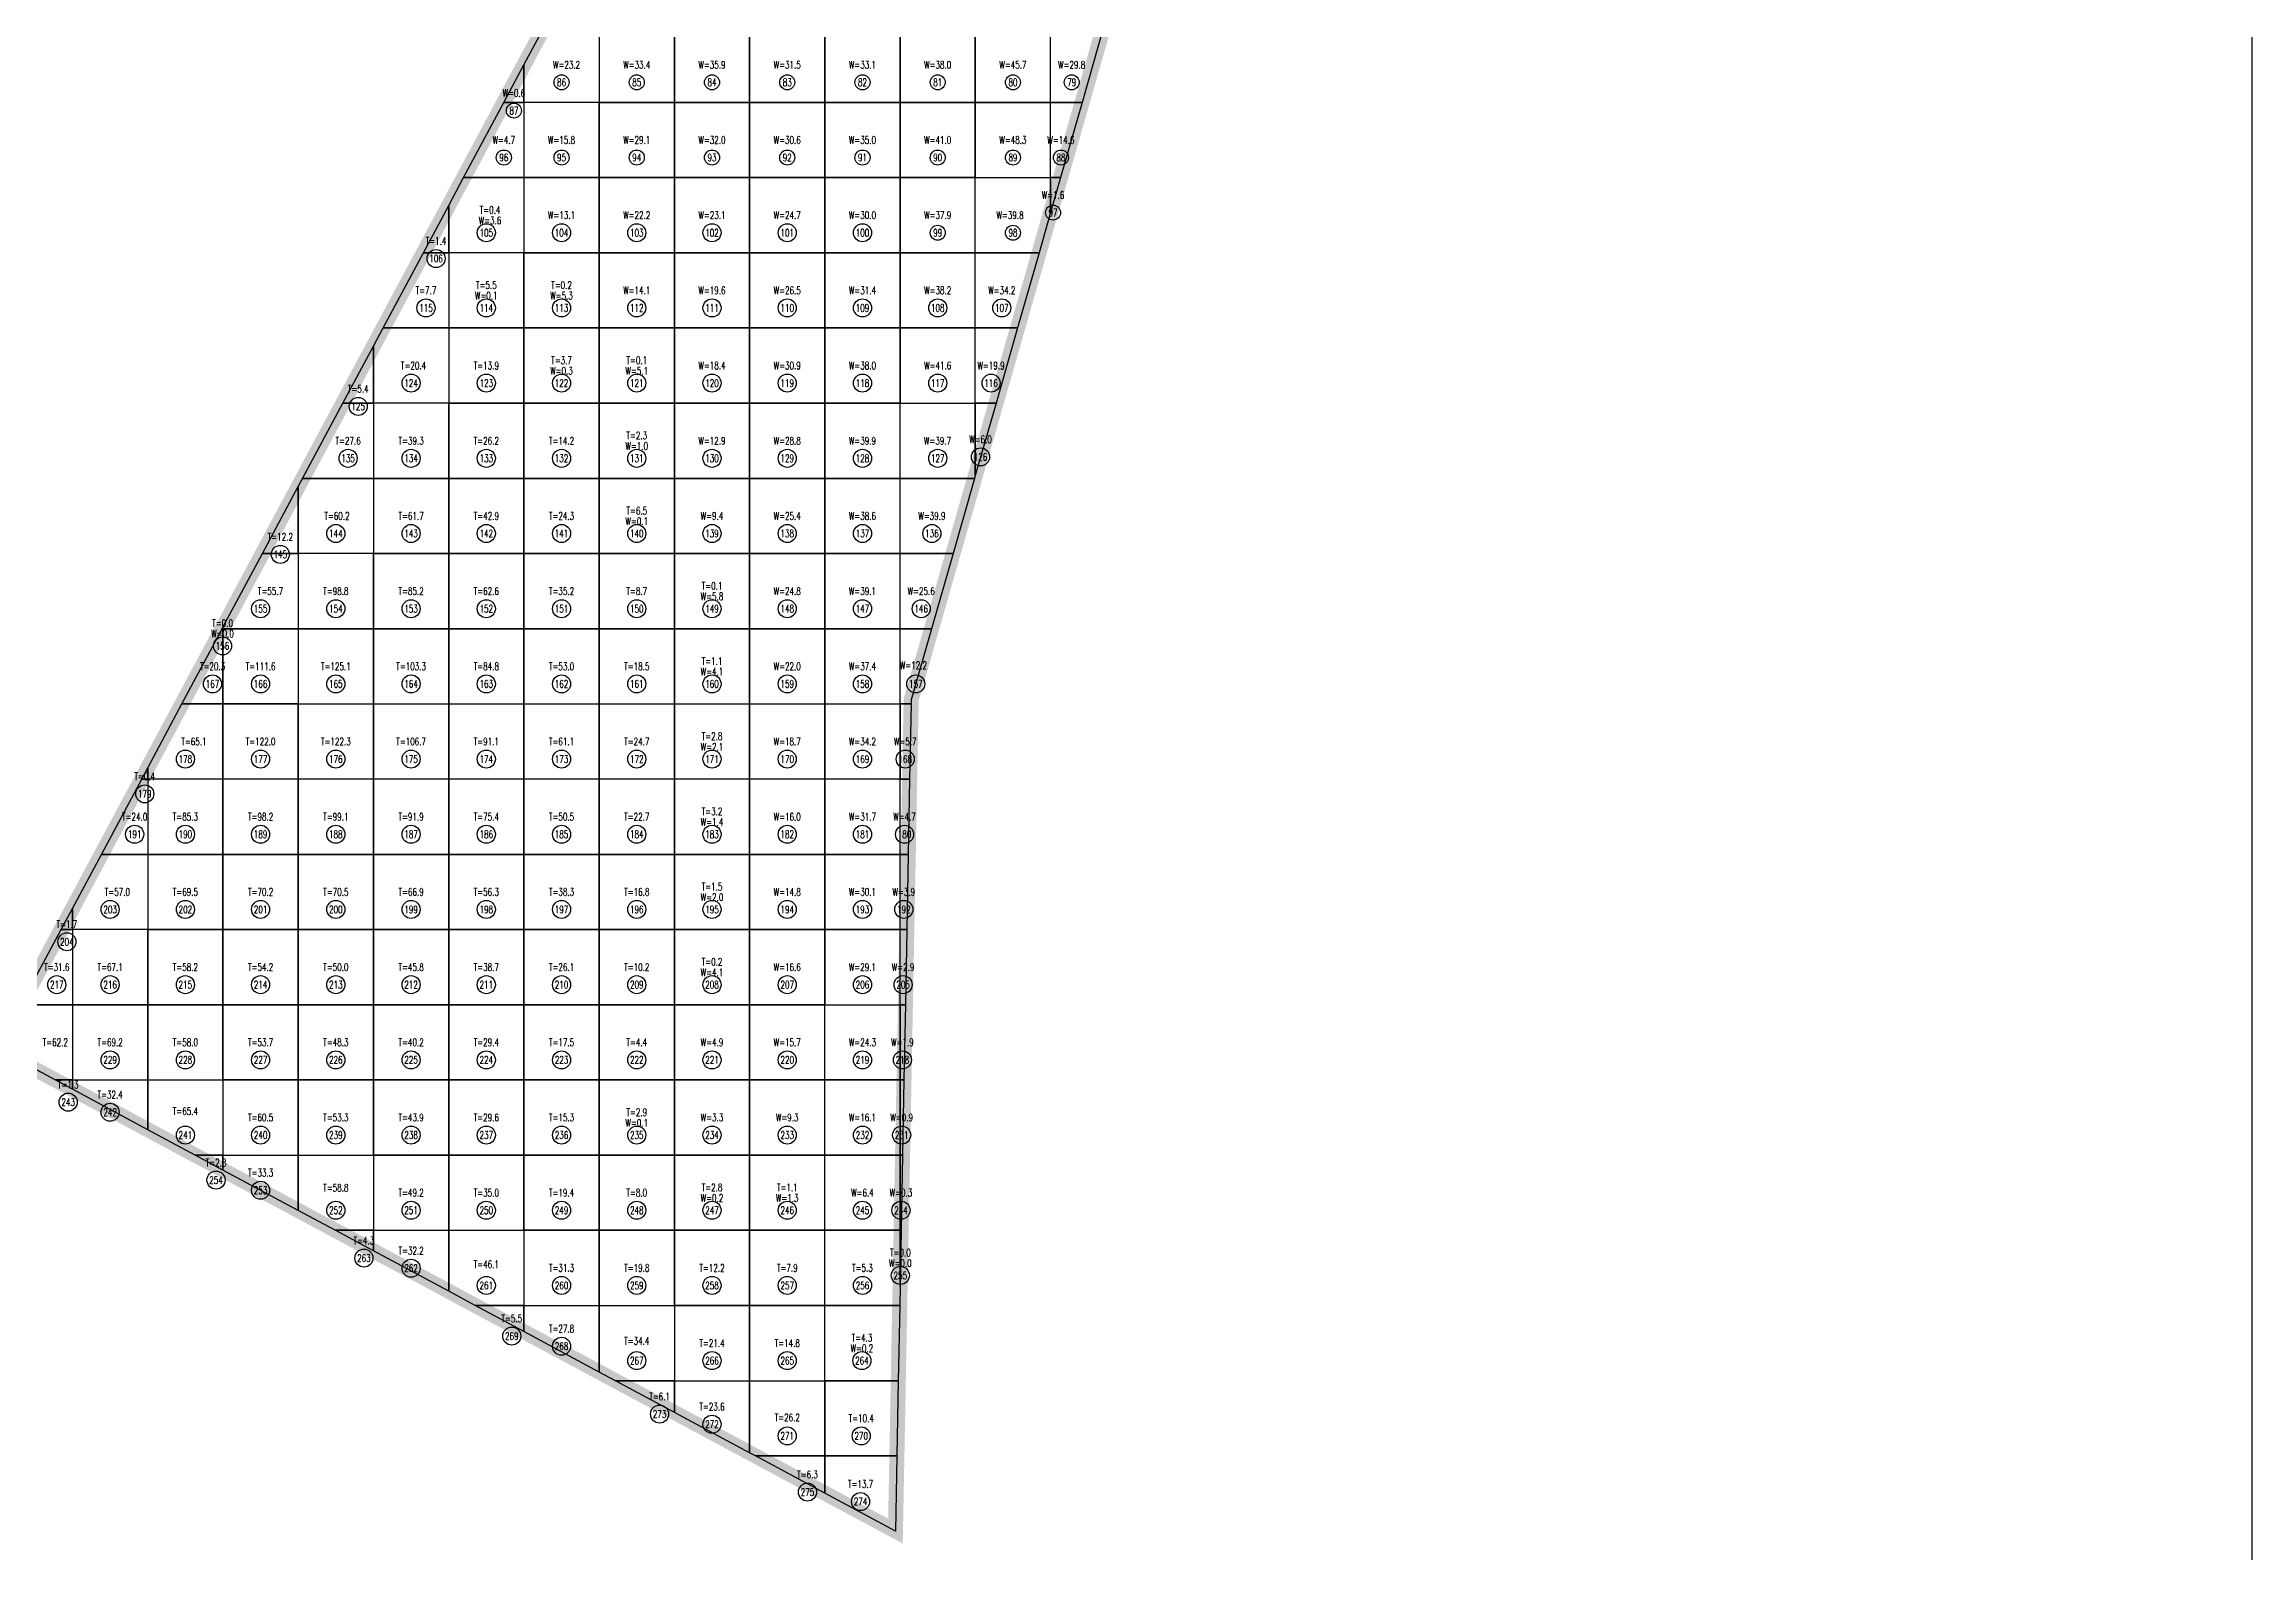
# Model space of a CAD drawing. Extents: x 4283 to 40403, y 1134 to 1764.
# Drawn here: x 27927.2 to 28013.5, y 1572.7 to 1631.7 of the extents above; entities that cross this region are included whole.
import ezdxf
from ezdxf.enums import TextEntityAlignment as Align

# ---------------------------------------------------------------- set-up
doc = ezdxf.new("R2010")
doc.units = 0
for name, color, linetype in [('tdz_1-5方格网', 2, 'Continuous'), ('tdz_1-5方格网计算', 7, 'Continuous'), ('tdz_土方计算图', 7, 'Continuous'), ('tdz_格田', 6, 'Continuous')]:
    doc.layers.add(name, color=color, linetype=linetype)
doc.styles.add('GLandNum', font='txt_____.ttf', dxfattribs={"width": 0.7, "height": 0.5})

msp = doc.modelspace()

# ---------------------------------------------------------------- linework, layer by layer
at = {"layer": 'tdz_1-5方格网', "linetype": 'Continuous'}
for points in [[(27946.699, 1632.398, 2006.721), (27948.851, 1632.398, 2006.635), (27948.851, 1629.456, 2006.685), (27945.909, 1629.456, 2006.83), (27945.909, 1630.921, 2006.784)], [(27948.851, 1632.398, 2006.635), (27948.851, 1629.456, 2006.685), (27951.792, 1629.456, 2006.476), (27951.792, 1632.398, 2006.475)], [(27951.792, 1632.398, 2006.475), (27951.792, 1629.456, 2006.476), (27954.733, 1629.456, 2005.89), (27954.733, 1632.398, 2005.659)], [(27954.733, 1632.398, 2005.659), (27954.733, 1629.456, 2005.89), (27957.674, 1629.456, 2005.43), (27957.674, 1632.398, 2005.09)], [(27957.674, 1632.398, 2005.09), (27957.674, 1629.456, 2005.43), (27960.615, 1629.456, 2005.041), (27960.615, 1632.398, 2004.642)], [(27960.615, 1632.398, 2004.642), (27960.615, 1629.456, 2005.041), (27963.556, 1629.456, 2004.631), (27963.556, 1632.398, 2004.341)], [(27963.556, 1632.398, 2004.341), (27963.556, 1629.456, 2004.631), (27966.498, 1629.456, 2004.339), (27966.498, 1632.398, 2004.057)], [(27966.498, 1632.398, 2004.057), (27968.57, 1632.398, 2003.845), (27967.73, 1629.456, 2004.082), (27966.498, 1629.456, 2004.339)], [(27945.909, 1630.921, 2006.784), (27945.909, 1629.456, 2006.83), (27945.126, 1629.456, 2006.846)], [(27945.126, 1629.456, 2006.846), (27945.909, 1629.456, 2006.83), (27945.909, 1626.515, 2006.894), (27943.552, 1626.515, 2006.972)], [(27945.909, 1629.456, 2006.83), (27945.909, 1626.515, 2006.894), (27948.851, 1626.515, 2006.704), (27948.851, 1629.456, 2006.685)], [(27948.851, 1629.456, 2006.685), (27948.851, 1626.515, 2006.704), (27951.792, 1626.515, 2006.485), (27951.792, 1629.456, 2006.476)], [(27951.792, 1629.456, 2006.476), (27951.792, 1626.515, 2006.485), (27954.733, 1626.515, 2005.764), (27954.733, 1629.456, 2005.89)], [(27954.733, 1629.456, 2005.89), (27954.733, 1626.515, 2005.764), (27957.674, 1626.515, 2005.384), (27957.674, 1629.456, 2005.43)], [(27957.674, 1629.456, 2005.43), (27957.674, 1626.515, 2005.384), (27960.615, 1626.515, 2005.02), (27960.615, 1629.456, 2005.041)], [(27960.615, 1629.456, 2005.041), (27960.615, 1626.515, 2005.02), (27963.556, 1626.515, 2004.733), (27963.556, 1629.456, 2004.631)], [(27963.556, 1629.456, 2004.631), (27963.556, 1626.515, 2004.733), (27966.498, 1626.515, 2004.395), (27966.498, 1629.456, 2004.339)], [(27966.498, 1629.456, 2004.339), (27967.73, 1629.456, 2004.082), (27966.889, 1626.515, 2004.319), (27966.498, 1626.515, 2004.395)], [(27943.552, 1626.515, 2006.972), (27945.909, 1626.515, 2006.894), (27945.909, 1623.574, 2006.932), (27942.968, 1623.574, 2007.079), (27942.968, 1625.423, 2007.018)], [(27945.909, 1626.515, 2006.894), (27945.909, 1623.574, 2006.932), (27948.851, 1623.574, 2006.819), (27948.851, 1626.515, 2006.704)], [(27948.851, 1626.515, 2006.704), (27948.851, 1623.574, 2006.819), (27951.792, 1623.574, 2006.178), (27951.792, 1626.515, 2006.485)], [(27951.792, 1626.515, 2006.485), (27951.792, 1623.574, 2006.178), (27954.733, 1623.574, 2005.839), (27954.733, 1626.515, 2005.764)], [(27954.733, 1626.515, 2005.764), (27954.733, 1623.574, 2005.839), (27957.674, 1623.574, 2005.412), (27957.674, 1626.515, 2005.384)], [(27957.674, 1626.515, 2005.384), (27957.674, 1623.574, 2005.412), (27960.615, 1623.574, 2005.068), (27960.615, 1626.515, 2005.02)], [(27960.615, 1626.515, 2005.02), (27960.615, 1623.574, 2005.068), (27963.556, 1623.574, 2004.792), (27963.556, 1626.515, 2004.733)], [(27966.048, 1623.574, 2004.556), (27963.556, 1623.574, 2004.792), (27963.556, 1626.515, 2004.733), (27966.498, 1626.515, 2004.395), (27966.498, 1625.147, 2004.429)], [(27966.498, 1626.515, 2004.395), (27966.889, 1626.515, 2004.319), (27966.498, 1625.147, 2004.429)], [(27942.968, 1625.423, 2007.018), (27942.968, 1623.574, 2007.079), (27941.979, 1623.574, 2007.098)], [(27941.979, 1623.574, 2007.098), (27942.968, 1623.574, 2007.079), (27942.968, 1620.633, 2007.137), (27940.406, 1620.633, 2007.223)], [(27942.968, 1623.574, 2007.079), (27942.968, 1620.633, 2007.137), (27945.909, 1620.633, 2006.861), (27945.909, 1623.574, 2006.932)], [(27945.909, 1623.574, 2006.932), (27945.909, 1620.633, 2006.861), (27948.851, 1620.633, 2006.586), (27948.851, 1623.574, 2006.819)], [(27948.851, 1623.574, 2006.819), (27948.851, 1620.633, 2006.586), (27951.792, 1620.633, 2006.326), (27951.792, 1623.574, 2006.178)], [(27951.792, 1623.574, 2006.178), (27951.792, 1620.633, 2006.326), (27954.733, 1620.633, 2006.075), (27954.733, 1623.574, 2005.839)], [(27954.733, 1623.574, 2005.839), (27954.733, 1620.633, 2006.075), (27957.674, 1620.633, 2005.728), (27957.674, 1623.574, 2005.412)], [(27957.674, 1623.574, 2005.412), (27957.674, 1620.633, 2005.728), (27960.615, 1620.633, 2005.3), (27960.615, 1623.574, 2005.068)], [(27960.615, 1623.574, 2005.068), (27960.615, 1620.633, 2005.3), (27963.556, 1620.633, 2004.969), (27963.556, 1623.574, 2004.792)], [(27963.556, 1623.574, 2004.792), (27966.048, 1623.574, 2004.556), (27965.207, 1620.633, 2004.794), (27963.556, 1620.633, 2004.969)], [(27940.406, 1620.633, 2007.223), (27942.968, 1620.633, 2007.137), (27942.968, 1617.692, 2007.029), (27940.027, 1617.692, 2007.299), (27940.027, 1619.925, 2007.254)], [(27942.968, 1620.633, 2007.137), (27942.968, 1617.692, 2007.029), (27945.909, 1617.692, 2006.761), (27945.909, 1620.633, 2006.861)], [(27945.909, 1620.633, 2006.861), (27945.909, 1617.692, 2006.761), (27948.851, 1617.692, 2006.488), (27948.851, 1620.633, 2006.586)], [(27948.851, 1620.633, 2006.586), (27948.851, 1617.692, 2006.488), (27951.792, 1617.692, 2006.235), (27951.792, 1620.633, 2006.326)], [(27951.792, 1620.633, 2006.326), (27951.792, 1617.692, 2006.235), (27954.733, 1617.692, 2006.154), (27954.733, 1620.633, 2006.075)], [(27954.733, 1620.633, 2006.075), (27954.733, 1617.692, 2006.154), (27957.674, 1617.692, 2005.998), (27957.674, 1620.633, 2005.728)], [(27957.674, 1620.633, 2005.728), (27957.674, 1617.692, 2005.998), (27960.615, 1617.692, 2005.584), (27960.615, 1620.633, 2005.3)], [(27960.615, 1620.633, 2005.3), (27960.615, 1617.692, 2005.584), (27963.556, 1617.692, 2005.085), (27963.556, 1620.633, 2004.969)], [(27963.556, 1620.633, 2004.969), (27965.207, 1620.633, 2004.794), (27964.366, 1617.692, 2005.031), (27963.556, 1617.692, 2005.085)], [(27940.027, 1619.925, 2007.254), (27940.027, 1617.692, 2007.299), (27938.832, 1617.692, 2007.376)], [(27938.832, 1617.692, 2007.376), (27940.027, 1617.692, 2007.299), (27940.027, 1614.75, 2006.801), (27937.259, 1614.75, 2007.619)], [(27940.027, 1617.692, 2007.299), (27940.027, 1614.75, 2006.801), (27942.968, 1614.75, 2006.764), (27942.968, 1617.692, 2007.029)], [(27942.968, 1617.692, 2007.029), (27942.968, 1614.75, 2006.764), (27945.909, 1614.75, 2006.562), (27945.909, 1617.692, 2006.761)], [(27945.909, 1617.692, 2006.761), (27945.909, 1614.75, 2006.562), (27948.851, 1614.75, 2006.421), (27948.851, 1617.692, 2006.488)], [(27948.851, 1617.692, 2006.488), (27948.851, 1614.75, 2006.421), (27951.792, 1614.75, 2006.265), (27951.792, 1617.692, 2006.235)], [(27951.792, 1617.692, 2006.235), (27951.792, 1614.75, 2006.265), (27954.733, 1614.75, 2006.109), (27954.733, 1617.692, 2006.154)], [(27954.733, 1617.692, 2006.154), (27954.733, 1614.75, 2006.109), (27957.674, 1614.75, 2005.981), (27957.674, 1617.692, 2005.998)], [(27957.674, 1617.692, 2005.998), (27957.674, 1614.75, 2005.981), (27960.615, 1614.75, 2005.708), (27960.615, 1617.692, 2005.584)], [(27963.525, 1614.75, 2005.272), (27960.615, 1614.75, 2005.708), (27960.615, 1617.692, 2005.584), (27963.556, 1617.692, 2005.085), (27963.556, 1614.859, 2005.265)], [(27963.556, 1617.692, 2005.085), (27964.366, 1617.692, 2005.031), (27963.556, 1614.859, 2005.265)], [(27937.086, 1614.427, 2007.646), (27937.086, 1611.809, 2007.066), (27935.686, 1611.809, 2007.862)], [(27937.259, 1614.75, 2007.619), (27940.027, 1614.75, 2006.801), (27940.027, 1611.809, 2006.371), (27937.086, 1611.809, 2007.066), (27937.086, 1614.427, 2007.646)], [(27940.027, 1614.75, 2006.801), (27940.027, 1611.809, 2006.371), (27942.968, 1611.809, 2006.344), (27942.968, 1614.75, 2006.764)], [(27942.968, 1614.75, 2006.764), (27942.968, 1611.809, 2006.344), (27945.909, 1611.809, 2006.365), (27945.909, 1614.75, 2006.562)], [(27945.909, 1614.75, 2006.562), (27945.909, 1611.809, 2006.365), (27948.851, 1611.809, 2006.419), (27948.851, 1614.75, 2006.421)], [(27948.851, 1614.75, 2006.421), (27948.851, 1611.809, 2006.419), (27951.792, 1611.809, 2006.324), (27951.792, 1614.75, 2006.265)], [(27951.792, 1614.75, 2006.265), (27951.792, 1611.809, 2006.324), (27954.733, 1611.809, 2006.214), (27954.733, 1614.75, 2006.109)], [(27954.733, 1614.75, 2006.109), (27954.733, 1611.809, 2006.214), (27957.674, 1611.809, 2006.103), (27957.674, 1614.75, 2005.981)], [(27957.674, 1614.75, 2005.981), (27957.674, 1611.809, 2006.103), (27960.615, 1611.809, 2005.844), (27960.615, 1614.75, 2005.708)], [(27960.615, 1614.75, 2005.708), (27963.525, 1614.75, 2005.272), (27962.685, 1611.809, 2005.45), (27960.615, 1611.809, 2005.844)], [(27935.686, 1611.809, 2007.862), (27937.086, 1611.809, 2007.066), (27937.086, 1608.868, 2005.935), (27934.145, 1608.868, 2008.104), (27934.145, 1608.929, 2008.099)], [(27937.086, 1611.809, 2007.066), (27937.086, 1608.868, 2005.935), (27940.027, 1608.868, 2005.91), (27940.027, 1611.809, 2006.371)], [(27940.027, 1611.809, 2006.371), (27940.027, 1608.868, 2005.91), (27942.968, 1608.868, 2005.921), (27942.968, 1611.809, 2006.344)], [(27942.968, 1611.809, 2006.344), (27942.968, 1608.868, 2005.921), (27945.909, 1608.868, 2006.032), (27945.909, 1611.809, 2006.365)], [(27945.909, 1611.809, 2006.365), (27945.909, 1608.868, 2006.032), (27948.851, 1608.868, 2006.415), (27948.851, 1611.809, 2006.419)], [(27948.851, 1611.809, 2006.419), (27948.851, 1608.868, 2006.415), (27951.792, 1608.868, 2006.353), (27951.792, 1611.809, 2006.324)], [(27951.792, 1611.809, 2006.324), (27951.792, 1608.868, 2006.353), (27954.733, 1608.868, 2006.291), (27954.733, 1611.809, 2006.214)], [(27954.733, 1611.809, 2006.214), (27954.733, 1608.868, 2006.291), (27957.674, 1608.868, 2006.225), (27957.674, 1611.809, 2006.103)], [(27957.674, 1611.809, 2006.103), (27957.674, 1608.868, 2006.225), (27960.615, 1608.868, 2006), (27960.615, 1611.809, 2005.844)], [(27960.615, 1611.809, 2005.844), (27962.685, 1611.809, 2005.45), (27961.844, 1608.868, 2005.711), (27960.615, 1608.868, 2006)], [(27934.112, 1608.868, 2008.105), (27934.145, 1608.868, 2008.104), (27934.145, 1605.927, 2006.916), (27932.539, 1605.927, 2008.347)], [(27934.145, 1608.929, 2008.099), (27934.145, 1608.868, 2008.104), (27934.112, 1608.868, 2008.105)], [(27934.145, 1605.927, 2006.916), (27934.145, 1608.868, 2008.104), (27937.086, 1608.868, 2005.935), (27937.086, 1605.927, 2005.621)], [(27937.086, 1608.868, 2005.935), (27937.086, 1605.927, 2005.621), (27940.027, 1605.927, 2005.828), (27940.027, 1608.868, 2005.91)], [(27940.027, 1608.868, 2005.91), (27940.027, 1605.927, 2005.828), (27942.968, 1605.927, 2005.668), (27942.968, 1608.868, 2005.921)], [(27942.968, 1608.868, 2005.921), (27942.968, 1605.927, 2005.668), (27945.909, 1605.927, 2005.436), (27945.909, 1608.868, 2006.032)], [(27945.909, 1608.868, 2006.032), (27945.909, 1605.927, 2005.436), (27948.851, 1605.927, 2006.158), (27948.851, 1608.868, 2006.415)], [(27948.851, 1608.868, 2006.415), (27948.851, 1605.927, 2006.158), (27951.792, 1605.927, 2006.348), (27951.792, 1608.868, 2006.353)], [(27951.792, 1608.868, 2006.353), (27951.792, 1605.927, 2006.348), (27954.733, 1605.927, 2006.291), (27954.733, 1608.868, 2006.291)], [(27954.733, 1608.868, 2006.291), (27954.733, 1605.927, 2006.291), (27957.674, 1605.927, 2006.255), (27957.674, 1608.868, 2006.225)], [(27957.674, 1608.868, 2006.225), (27957.674, 1605.927, 2006.255), (27960.615, 1605.927, 2006.016), (27960.615, 1608.868, 2006)], [(27960.615, 1608.868, 2006), (27961.844, 1608.868, 2005.711), (27961.048, 1606.084, 2005.959), (27961.045, 1605.927, 2005.965), (27960.615, 1605.927, 2006.016)], [(27932.539, 1605.927, 2008.347), (27934.145, 1605.927, 2006.916), (27934.145, 1602.986, 2007.016), (27931.204, 1602.986, 2008.582), (27931.204, 1603.431, 2008.554)], [(27934.145, 1602.986, 2007.016), (27934.145, 1605.927, 2006.916), (27937.086, 1605.927, 2005.621), (27937.086, 1602.986, 2006.534)], [(27937.086, 1602.986, 2006.534), (27937.086, 1605.927, 2005.621), (27940.027, 1605.927, 2005.828), (27940.027, 1602.986, 2006.057)], [(27940.027, 1602.986, 2006.057), (27940.027, 1605.927, 2005.828), (27942.968, 1605.927, 2005.668), (27942.968, 1602.986, 2005.945)], [(27942.968, 1602.986, 2005.945), (27942.968, 1605.927, 2005.668), (27945.909, 1605.927, 2005.436), (27945.909, 1602.986, 2005.906)], [(27945.909, 1602.986, 2005.906), (27945.909, 1605.927, 2005.436), (27948.851, 1605.927, 2006.158), (27948.851, 1602.986, 2006.262)], [(27948.851, 1602.986, 2006.262), (27948.851, 1605.927, 2006.158), (27951.792, 1605.927, 2006.348), (27951.792, 1602.986, 2006.404)], [(27951.792, 1602.986, 2006.404), (27951.792, 1605.927, 2006.348), (27954.733, 1605.927, 2006.291), (27954.733, 1602.986, 2006.369)], [(27954.733, 1602.986, 2006.369), (27954.733, 1605.927, 2006.291), (27957.674, 1605.927, 2006.255), (27957.674, 1602.986, 2006.319)], [(27957.674, 1602.986, 2006.319), (27957.674, 1605.927, 2006.255), (27960.615, 1605.927, 2006.016), (27960.615, 1602.986, 2006.091)], [(27960.615, 1605.927, 2006.016), (27961.045, 1605.927, 2005.965), (27960.989, 1602.986, 2006.059), (27960.615, 1602.986, 2006.091)], [(27930.966, 1602.986, 2008.59), (27931.204, 1602.986, 2008.582), (27931.204, 1600.045, 2008.516), (27929.392, 1600.045, 2008.833)], [(27931.204, 1603.431, 2008.554), (27931.204, 1602.986, 2008.582), (27930.966, 1602.986, 2008.59)], [(27931.204, 1602.986, 2008.582), (27931.204, 1600.045, 2008.516), (27934.145, 1600.045, 2007.921), (27934.145, 1602.986, 2007.016)], [(27934.145, 1602.986, 2007.016), (27934.145, 1600.045, 2007.921), (27937.086, 1600.045, 2007.338), (27937.086, 1602.986, 2006.534)], [(27937.086, 1602.986, 2006.534), (27937.086, 1600.045, 2007.338), (27940.027, 1600.045, 2006.783), (27940.027, 1602.986, 2006.057)], [(27940.027, 1602.986, 2006.057), (27940.027, 1600.045, 2006.783), (27942.968, 1600.045, 2006.588), (27942.968, 1602.986, 2005.945)], [(27942.968, 1602.986, 2005.945), (27942.968, 1600.045, 2006.588), (27945.909, 1600.045, 2006.475), (27945.909, 1602.986, 2005.906)], [(27945.909, 1602.986, 2005.906), (27945.909, 1600.045, 2006.475), (27948.851, 1600.045, 2006.598), (27948.851, 1602.986, 2006.262)], [(27948.851, 1602.986, 2006.262), (27948.851, 1600.045, 2006.598), (27951.792, 1600.045, 2006.58), (27951.792, 1602.986, 2006.404)], [(27951.792, 1602.986, 2006.404), (27951.792, 1600.045, 2006.58), (27954.733, 1600.045, 2006.448), (27954.733, 1602.986, 2006.369)], [(27954.733, 1602.986, 2006.369), (27954.733, 1600.045, 2006.448), (27957.674, 1600.045, 2006.328), (27957.674, 1602.986, 2006.319)], [(27957.674, 1602.986, 2006.319), (27957.674, 1600.045, 2006.328), (27960.615, 1600.045, 2006.198), (27960.615, 1602.986, 2006.091)], [(27960.615, 1602.986, 2006.091), (27960.989, 1602.986, 2006.059), (27960.934, 1600.045, 2006.154), (27960.615, 1600.045, 2006.198)], [(27929.392, 1600.045, 2008.833), (27931.204, 1600.045, 2008.516), (27931.204, 1597.103, 2009.016), (27928.262, 1597.103, 2009.116), (27928.262, 1597.932, 2008.994)], [(27931.204, 1600.045, 2008.516), (27931.204, 1597.103, 2009.016), (27934.145, 1597.103, 2008.551), (27934.145, 1600.045, 2007.921)], [(27934.145, 1600.045, 2007.921), (27934.145, 1597.103, 2008.551), (27937.086, 1597.103, 2008.123), (27937.086, 1600.045, 2007.338)], [(27937.086, 1600.045, 2007.338), (27937.086, 1597.103, 2008.123), (27940.027, 1597.103, 2007.639), (27940.027, 1600.045, 2006.783)], [(27940.027, 1600.045, 2006.783), (27940.027, 1597.103, 2007.639), (27942.968, 1597.103, 2007.206), (27942.968, 1600.045, 2006.588)], [(27942.968, 1600.045, 2006.588), (27942.968, 1597.103, 2007.206), (27945.909, 1597.103, 2006.932), (27945.909, 1600.045, 2006.475)], [(27945.909, 1600.045, 2006.475), (27945.909, 1597.103, 2006.932), (27948.851, 1597.103, 2006.874), (27948.851, 1600.045, 2006.598)], [(27948.851, 1600.045, 2006.598), (27948.851, 1597.103, 2006.874), (27951.792, 1597.103, 2006.838), (27951.792, 1600.045, 2006.58)], [(27951.792, 1600.045, 2006.58), (27951.792, 1597.103, 2006.838), (27954.733, 1597.103, 2006.629), (27954.733, 1600.045, 2006.448)], [(27954.733, 1600.045, 2006.448), (27954.733, 1597.103, 2006.629), (27957.674, 1597.103, 2006.438), (27957.674, 1600.045, 2006.328)], [(27957.674, 1600.045, 2006.328), (27957.674, 1597.103, 2006.438), (27960.615, 1597.103, 2006.304), (27960.615, 1600.045, 2006.198)], [(27960.615, 1600.045, 2006.198), (27960.934, 1600.045, 2006.154), (27960.878, 1597.103, 2006.285), (27960.615, 1597.103, 2006.304)], [(27928.262, 1597.932, 2008.994), (27928.262, 1597.103, 2009.116), (27927.819, 1597.103, 2009.057)], [(27927.819, 1597.103, 2009.057), (27928.262, 1597.103, 2009.116), (27928.262, 1594.162, 2009.412), (27926.245, 1594.162, 2009.281)], [(27928.262, 1597.103, 2009.116), (27928.262, 1594.162, 2009.412), (27931.204, 1594.162, 2009.19), (27931.204, 1597.103, 2009.016)], [(27931.204, 1597.103, 2009.016), (27931.204, 1594.162, 2009.19), (27934.145, 1594.162, 2008.796), (27934.145, 1597.103, 2008.551)], [(27934.145, 1597.103, 2008.551), (27934.145, 1594.162, 2008.796), (27937.086, 1594.162, 2008.451), (27937.086, 1597.103, 2008.123)], [(27937.086, 1597.103, 2008.123), (27937.086, 1594.162, 2008.451), (27940.027, 1594.162, 2008.092), (27940.027, 1597.103, 2007.639)], [(27940.027, 1597.103, 2007.639), (27940.027, 1594.162, 2008.092), (27942.968, 1594.162, 2007.747), (27942.968, 1597.103, 2007.206)], [(27942.968, 1597.103, 2007.206), (27942.968, 1594.162, 2007.747), (27945.909, 1594.162, 2007.454), (27945.909, 1597.103, 2006.932)], [(27945.909, 1597.103, 2006.932), (27945.909, 1594.162, 2007.454), (27948.851, 1594.162, 2007.251), (27948.851, 1597.103, 2006.874)], [(27948.851, 1597.103, 2006.874), (27948.851, 1594.162, 2007.251), (27951.792, 1594.162, 2007.03), (27951.792, 1597.103, 2006.838)], [(27951.792, 1597.103, 2006.838), (27951.792, 1594.162, 2007.03), (27954.733, 1594.162, 2006.813), (27954.733, 1597.103, 2006.629)], [(27954.733, 1597.103, 2006.629), (27954.733, 1594.162, 2006.813), (27957.674, 1594.162, 2006.61), (27957.674, 1597.103, 2006.438)], [(27957.674, 1597.103, 2006.438), (27957.674, 1594.162, 2006.61), (27960.615, 1594.162, 2006.301), (27960.615, 1597.103, 2006.304)], [(27960.615, 1597.103, 2006.304), (27960.878, 1597.103, 2006.285), (27960.823, 1594.162, 2006.301), (27960.615, 1594.162, 2006.301)], [(27926.245, 1594.162, 2009.281), (27928.262, 1594.162, 2009.412), (27928.262, 1591.221, 2009.161), (27927.58, 1591.221, 2009.195), (27925.321, 1592.434, 2009.412)], [(27928.262, 1594.162, 2009.412), (27928.262, 1591.221, 2009.161), (27931.204, 1591.221, 2009.254), (27931.204, 1594.162, 2009.19)], [(27931.204, 1594.162, 2009.19), (27931.204, 1591.221, 2009.254), (27934.145, 1591.221, 2008.818), (27934.145, 1594.162, 2008.796)], [(27934.145, 1594.162, 2008.796), (27934.145, 1591.221, 2008.818), (27937.086, 1591.221, 2008.384), (27937.086, 1594.162, 2008.451)], [(27937.086, 1594.162, 2008.451), (27937.086, 1591.221, 2008.384), (27940.027, 1591.221, 2008.017), (27940.027, 1594.162, 2008.092)], [(27940.027, 1594.162, 2008.092), (27940.027, 1591.221, 2008.017), (27942.968, 1591.221, 2007.838), (27942.968, 1594.162, 2007.747)], [(27942.968, 1594.162, 2007.747), (27942.968, 1591.221, 2007.838), (27945.909, 1591.221, 2007.664), (27945.909, 1594.162, 2007.454)], [(27945.909, 1594.162, 2007.454), (27945.909, 1591.221, 2007.664), (27948.851, 1591.221, 2007.442), (27948.851, 1594.162, 2007.251)], [(27948.851, 1594.162, 2007.251), (27948.851, 1591.221, 2007.442), (27951.792, 1591.221, 2007.217), (27951.792, 1594.162, 2007.03)], [(27951.792, 1594.162, 2007.03), (27951.792, 1591.221, 2007.217), (27954.733, 1591.221, 2006.934), (27954.733, 1594.162, 2006.813)], [(27954.733, 1594.162, 2006.813), (27954.733, 1591.221, 2006.934), (27957.674, 1591.221, 2006.54), (27957.674, 1594.162, 2006.61)], [(27957.674, 1591.221, 2006.54), (27957.674, 1594.162, 2006.61), (27960.615, 1594.162, 2006.301), (27960.615, 1591.221, 2006.241)], [(27960.615, 1594.162, 2006.301), (27960.823, 1594.162, 2006.301), (27960.767, 1591.221, 2006.241), (27960.615, 1591.221, 2006.241)], [(27927.58, 1591.221, 2009.195), (27928.262, 1591.221, 2009.161), (27928.262, 1590.854, 2009.13)], [(27928.262, 1590.854, 2009.13), (27928.262, 1591.221, 2009.161), (27931.204, 1591.221, 2009.254), (27931.204, 1589.275, 2008.848)], [(27931.204, 1589.275, 2008.848), (27931.204, 1591.221, 2009.254), (27934.145, 1591.221, 2008.818), (27934.145, 1588.28, 2008.586), (27933.056, 1588.28, 2008.67)], [(27934.145, 1591.221, 2008.818), (27934.145, 1588.28, 2008.586), (27937.086, 1588.28, 2008.505), (27937.086, 1591.221, 2008.384)], [(27937.086, 1591.221, 2008.384), (27937.086, 1588.28, 2008.505), (27940.027, 1588.28, 2008.059), (27940.027, 1591.221, 2008.017)], [(27940.027, 1591.221, 2008.017), (27940.027, 1588.28, 2008.059), (27942.968, 1588.28, 2007.923), (27942.968, 1591.221, 2007.838)], [(27942.968, 1591.221, 2007.838), (27942.968, 1588.28, 2007.923), (27945.909, 1588.28, 2007.746), (27945.909, 1591.221, 2007.664)], [(27945.909, 1591.221, 2007.664), (27945.909, 1588.28, 2007.746), (27948.851, 1588.28, 2007.648), (27948.851, 1591.221, 2007.442)], [(27948.851, 1591.221, 2007.442), (27948.851, 1588.28, 2007.648), (27951.792, 1588.28, 2007.291), (27951.792, 1591.221, 2007.217)], [(27951.792, 1591.221, 2007.217), (27951.792, 1588.28, 2007.291), (27954.733, 1588.28, 2006.859), (27954.733, 1591.221, 2006.934)], [(27954.733, 1591.221, 2006.934), (27954.733, 1588.28, 2006.859), (27957.674, 1588.28, 2006.441), (27957.674, 1591.221, 2006.54)], [(27957.674, 1588.28, 2006.441), (27957.674, 1591.221, 2006.54), (27960.615, 1591.221, 2006.241), (27960.615, 1588.28, 2006.182)], [(27960.615, 1591.221, 2006.241), (27960.767, 1591.221, 2006.241), (27960.712, 1588.28, 2006.182), (27960.615, 1588.28, 2006.182)], [(27933.056, 1588.28, 2008.67), (27934.145, 1588.28, 2008.586), (27934.145, 1587.695, 2008.566)], [(27934.145, 1587.695, 2008.566), (27934.145, 1588.28, 2008.586), (27937.086, 1588.28, 2008.505), (27937.086, 1586.115, 2008.284)], [(27937.086, 1586.115, 2008.284), (27937.086, 1588.28, 2008.505), (27940.027, 1588.28, 2008.059), (27940.027, 1585.339, 2008.031), (27938.531, 1585.339, 2008.145)], [(27940.027, 1588.28, 2008.059), (27940.027, 1585.339, 2008.031), (27942.968, 1585.339, 2007.814), (27942.968, 1588.28, 2007.923)], [(27942.968, 1588.28, 2007.923), (27942.968, 1585.339, 2007.814), (27945.909, 1585.339, 2007.664), (27945.909, 1588.28, 2007.746)], [(27945.909, 1588.28, 2007.746), (27945.909, 1585.339, 2007.664), (27948.851, 1585.339, 2007.543), (27948.851, 1588.28, 2007.648)], [(27948.851, 1588.28, 2007.648), (27948.851, 1585.339, 2007.543), (27951.792, 1585.339, 2007.181), (27951.792, 1588.28, 2007.291)], [(27951.792, 1588.28, 2007.291), (27951.792, 1585.339, 2007.181), (27954.733, 1585.339, 2006.755), (27954.733, 1588.28, 2006.859)], [(27954.733, 1588.28, 2006.859), (27954.733, 1585.339, 2006.755), (27957.674, 1585.339, 2006.344), (27957.674, 1588.28, 2006.441)], [(27957.674, 1585.339, 2006.344), (27957.674, 1588.28, 2006.441), (27960.615, 1588.28, 2006.182), (27960.615, 1585.339, 2006.122)], [(27960.615, 1588.28, 2006.182), (27960.712, 1588.28, 2006.182), (27960.656, 1585.339, 2006.122), (27960.615, 1585.339, 2006.122)], [(27938.531, 1585.339, 2008.145), (27940.027, 1585.339, 2008.031), (27940.027, 1584.535, 2008.002)], [(27940.027, 1584.535, 2008.002), (27940.027, 1585.339, 2008.031), (27942.968, 1585.339, 2007.814), (27942.968, 1582.955, 2007.719)], [(27942.968, 1582.955, 2007.719), (27942.968, 1585.339, 2007.814), (27945.909, 1585.339, 2007.664), (27945.909, 1582.398, 2007.475), (27944.007, 1582.398, 2007.62)], [(27945.909, 1585.339, 2007.664), (27945.909, 1582.398, 2007.475), (27948.851, 1582.398, 2007.288), (27948.851, 1585.339, 2007.543)], [(27948.851, 1585.339, 2007.543), (27948.851, 1582.398, 2007.288), (27951.792, 1582.398, 2007.026), (27951.792, 1585.339, 2007.181)], [(27951.792, 1585.339, 2007.181), (27951.792, 1582.398, 2007.026), (27954.733, 1582.398, 2006.781), (27954.733, 1585.339, 2006.755)], [(27954.733, 1585.339, 2006.755), (27954.733, 1582.398, 2006.781), (27957.674, 1582.398, 2006.247), (27957.674, 1585.339, 2006.344)], [(27960.6, 1582.398, 2006.062), (27957.674, 1582.398, 2006.247), (27957.674, 1585.339, 2006.344), (27960.615, 1585.339, 2006.122), (27960.615, 1583.182, 2006.078)], [(27960.615, 1585.339, 2006.122), (27960.656, 1585.339, 2006.122), (27960.615, 1583.182, 2006.078)], [(27944.007, 1582.398, 2007.62), (27945.909, 1582.398, 2007.475), (27945.909, 1581.376, 2007.438)], [(27945.909, 1581.376, 2007.438), (27945.909, 1582.398, 2007.475), (27948.851, 1582.398, 2007.288), (27948.851, 1579.796, 2007.156)], [(27948.851, 1579.796, 2007.156), (27948.851, 1582.398, 2007.288), (27951.792, 1582.398, 2007.026), (27951.792, 1579.456, 2006.893), (27949.483, 1579.456, 2007.095)], [(27951.792, 1582.398, 2007.026), (27951.792, 1579.456, 2006.893), (27954.733, 1579.456, 2006.655), (27954.733, 1582.398, 2006.781)], [(27954.733, 1582.398, 2006.781), (27954.733, 1579.456, 2006.655), (27957.674, 1579.456, 2006.282), (27957.674, 1582.398, 2006.247)], [(27957.674, 1582.398, 2006.247), (27960.6, 1582.398, 2006.062), (27960.545, 1579.456, 2006.002), (27957.674, 1579.456, 2006.282)], [(27949.483, 1579.456, 2007.095), (27951.792, 1579.456, 2006.893), (27951.792, 1578.216, 2006.824)], [(27951.792, 1578.216, 2006.824), (27951.792, 1579.456, 2006.893), (27954.733, 1579.456, 2006.655), (27954.733, 1576.636, 2006.504)], [(27954.733, 1576.636, 2006.504), (27954.733, 1579.456, 2006.655), (27957.674, 1579.456, 2006.282), (27957.674, 1576.515, 2006.218), (27954.958, 1576.515, 2006.479)], [(27957.674, 1579.456, 2006.282), (27960.545, 1579.456, 2006.002), (27960.489, 1576.515, 2005.942), (27957.674, 1576.515, 2006.218)], [(27954.958, 1576.515, 2006.479), (27957.674, 1576.515, 2006.218), (27957.674, 1575.056, 2006.183)], [(27957.674, 1576.515, 2006.218), (27960.489, 1576.515, 2005.942), (27960.434, 1573.574, 2005.882), (27957.674, 1575.056, 2006.183)]]:
    msp.add_polyline3d(points, close=True, dxfattribs=at)
at = {"layer": 'tdz_1-5方格网计算', "color": 7}
for centre, radius in [((27947.38, 1630.241), 0.294), ((27950.321, 1630.241), 0.294), ((27953.262, 1630.241), 0.294), ((27956.204, 1630.241), 0.294), ((27959.145, 1630.241), 0.294), ((27962.086, 1630.241), 0.294), ((27965.027, 1630.241), 0.294), ((27967.324, 1630.241), 0.294), ((27945.518, 1629.136), 0.294), ((27945.124, 1627.299), 0.294), ((27947.38, 1627.299), 0.294), ((27950.321, 1627.299), 0.294), ((27953.262, 1627.299), 0.294), ((27956.204, 1627.299), 0.294), ((27959.145, 1627.299), 0.294), ((27962.086, 1627.299), 0.294), ((27965.027, 1627.299), 0.294), ((27966.903, 1627.299), 0.294), ((27966.595, 1625.145), 0.294), ((27944.439, 1624.358), 0.353), ((27947.38, 1624.358), 0.353), ((27950.321, 1624.358), 0.353), ((27953.262, 1624.358), 0.353), ((27956.204, 1624.358), 0.353), ((27959.145, 1624.358), 0.353), ((27962.086, 1624.358), 0.294), ((27965.027, 1624.358), 0.294), ((27942.474, 1623.35), 0.353), ((27942.08, 1621.417), 0.353), ((27944.439, 1621.417), 0.353), ((27947.38, 1621.417), 0.353), ((27950.321, 1621.417), 0.353), ((27953.262, 1621.417), 0.353), ((27956.204, 1621.417), 0.353), ((27959.145, 1621.417), 0.353), ((27962.086, 1621.417), 0.353), ((27964.592, 1621.417), 0.353), ((27941.498, 1618.476), 0.353), ((27944.439, 1618.476), 0.353), ((27947.38, 1618.476), 0.353), ((27950.321, 1618.476), 0.353), ((27953.262, 1618.476), 0.353), ((27956.204, 1618.476), 0.353), ((27959.145, 1618.476), 0.353), ((27962.086, 1618.476), 0.353), ((27964.172, 1618.476), 0.353), ((27939.43, 1617.564), 0.353), ((27939.036, 1615.535), 0.353), ((27941.498, 1615.535), 0.353), ((27944.439, 1615.535), 0.353), ((27947.38, 1615.535), 0.353), ((27950.321, 1615.535), 0.353), ((27953.262, 1615.535), 0.353), ((27956.204, 1615.535), 0.353), ((27959.145, 1615.535), 0.353), ((27962.086, 1615.535), 0.353), ((27963.759, 1615.589), 0.353), ((27938.556, 1612.594), 0.353), ((27941.498, 1612.594), 0.353), ((27944.439, 1612.594), 0.353), ((27947.38, 1612.594), 0.353), ((27950.321, 1612.594), 0.353), ((27953.262, 1612.594), 0.353), ((27956.204, 1612.594), 0.353), ((27959.145, 1612.594), 0.353), ((27961.86, 1612.594), 0.353), ((27936.386, 1611.777), 0.353), ((27935.615, 1609.652), 0.353), ((27938.556, 1609.652), 0.353), ((27941.498, 1609.652), 0.353), ((27944.439, 1609.652), 0.353), ((27947.38, 1609.652), 0.353), ((27950.321, 1609.652), 0.353), ((27953.262, 1609.652), 0.353), ((27956.204, 1609.652), 0.353), ((27959.145, 1609.652), 0.353), ((27961.44, 1609.652), 0.353), ((27934.128, 1608.197), 0.353), ((27933.735, 1606.711), 0.353), ((27935.615, 1606.711), 0.353), ((27938.556, 1606.711), 0.353), ((27941.498, 1606.711), 0.353), ((27944.439, 1606.711), 0.353), ((27947.38, 1606.711), 0.353), ((27950.321, 1606.711), 0.353), ((27953.262, 1606.711), 0.353), ((27956.204, 1606.711), 0.353), ((27959.145, 1606.711), 0.353), ((27961.229, 1606.711), 0.353), ((27932.674, 1603.77), 0.353), ((27935.615, 1603.77), 0.353), ((27938.556, 1603.77), 0.353), ((27941.498, 1603.77), 0.353), ((27944.439, 1603.77), 0.353), ((27947.38, 1603.77), 0.353), ((27950.321, 1603.77), 0.353), ((27953.262, 1603.77), 0.353), ((27956.204, 1603.77), 0.353), ((27959.145, 1603.77), 0.353), ((27960.816, 1603.77), 0.353), ((27931.085, 1602.411), 0.353), ((27930.691, 1600.829), 0.353), ((27932.674, 1600.829), 0.353), ((27935.615, 1600.829), 0.353), ((27938.556, 1600.829), 0.353), ((27941.498, 1600.829), 0.353), ((27944.439, 1600.829), 0.353), ((27947.38, 1600.829), 0.353), ((27950.321, 1600.829), 0.353), ((27953.262, 1600.829), 0.353), ((27956.204, 1600.829), 0.353), ((27959.145, 1600.829), 0.353), ((27960.788, 1600.829), 0.353), ((27929.733, 1597.888), 0.353), ((27932.674, 1597.888), 0.353), ((27935.615, 1597.888), 0.353), ((27938.556, 1597.888), 0.353), ((27941.498, 1597.888), 0.353), ((27944.439, 1597.888), 0.353), ((27947.38, 1597.888), 0.353), ((27950.321, 1597.888), 0.353), ((27953.262, 1597.888), 0.353), ((27956.204, 1597.888), 0.353), ((27959.145, 1597.888), 0.353), ((27960.761, 1597.888), 0.353), ((27928.041, 1596.624), 0.353), ((27927.647, 1594.947), 0.353), ((27929.733, 1594.947), 0.353), ((27932.674, 1594.947), 0.353), ((27935.615, 1594.947), 0.353), ((27938.556, 1594.947), 0.353), ((27941.498, 1594.947), 0.353), ((27944.439, 1594.947), 0.353), ((27947.38, 1594.947), 0.353), ((27950.321, 1594.947), 0.353), ((27953.262, 1594.947), 0.353), ((27956.204, 1594.947), 0.353), ((27959.145, 1594.947), 0.353), ((27960.733, 1594.947), 0.353), ((27929.733, 1592.005), 0.353), ((27932.674, 1592.005), 0.353), ((27935.615, 1592.005), 0.353), ((27938.556, 1592.005), 0.353), ((27941.498, 1592.005), 0.353), ((27944.439, 1592.005), 0.353), ((27947.38, 1592.005), 0.353), ((27950.321, 1592.005), 0.353), ((27953.262, 1592.005), 0.353), ((27956.204, 1592.005), 0.353), ((27959.145, 1592.005), 0.353), ((27960.705, 1592.005), 0.353), ((27928.092, 1590.351), 0.353), ((27929.733, 1589.957), 0.353), ((27932.674, 1589.064), 0.353), ((27935.615, 1589.064), 0.353), ((27938.556, 1589.064), 0.353), ((27941.498, 1589.064), 0.353), ((27944.439, 1589.064), 0.353), ((27947.38, 1589.064), 0.353), ((27950.321, 1589.064), 0.353), ((27953.262, 1589.064), 0.353), ((27956.204, 1589.064), 0.353), ((27959.145, 1589.064), 0.353), ((27960.677, 1589.064), 0.353), ((27933.872, 1587.301), 0.353), ((27935.615, 1586.906), 0.353), ((27938.556, 1586.123), 0.353), ((27941.498, 1586.123), 0.353), ((27944.439, 1586.123), 0.353), ((27947.38, 1586.123), 0.353), ((27950.321, 1586.123), 0.353), ((27953.262, 1586.123), 0.353), ((27956.204, 1586.123), 0.353), ((27959.145, 1586.123), 0.353), ((27960.65, 1586.123), 0.353), ((27939.653, 1584.251), 0.353), ((27941.498, 1583.856), 0.353), ((27960.625, 1583.574), 0.353), ((27944.439, 1583.182), 0.353), ((27947.38, 1583.182), 0.353), ((27950.321, 1583.182), 0.353), ((27953.262, 1583.182), 0.353), ((27956.204, 1583.182), 0.353), ((27959.145, 1583.182), 0.353), ((27945.434, 1581.2), 0.353), ((27947.38, 1580.805), 0.353), ((27950.321, 1580.241), 0.353), ((27953.262, 1580.241), 0.353), ((27956.204, 1580.241), 0.353), ((27959.123, 1580.241), 0.353), ((27951.214, 1578.15), 0.353), ((27953.262, 1577.755), 0.353), ((27956.204, 1577.299), 0.353), ((27959.096, 1577.299), 0.353), ((27956.995, 1575.099), 0.353), ((27959.068, 1574.729), 0.353)]:
    msp.add_circle(centre, radius, dxfattribs=at)
at = {"layer": 'tdz_土方计算图', "linetype": 'Continuous'}
msp.add_lwpolyline([(28013.46, 1672.357), (28013.46, 1512.357)], dxfattribs=at)
at = {"layer": 'tdz_格田', "linetype": 'Continuous', "const_width": 0.588}
msp.add_lwpolyline([(27960.434, 1573.574), (27925.321, 1592.434), (27967.424, 1671.14), (27971.599, 1669.409), (27969.568, 1635.888), (27961.048, 1606.084), (27960.434, 1573.574)], close=True, dxfattribs=at)

# ---------------------------------------------------------------- texts
at = {"layer": 'tdz_1-5方格网计算', "color": 173, "style": 'GLandNum', "width": 0.7}
for s, p in [('W=23.2', (27947.577, 1630.927)), ('W=33.4', (27950.321, 1630.927)), ('W=35.9', (27953.262, 1630.927)), ('W=31.5', (27956.204, 1630.927)), ('W=33.1', (27959.145, 1630.927)), ('W=38.0', (27962.086, 1630.927)), ('W=45.7', (27965.027, 1630.927)), ('W=29.8', (27967.324, 1630.927)), ('W=0.6', (27945.518, 1629.823)), ('W=4.7', (27945.124, 1627.986)), ('W=15.8', (27947.38, 1627.986)), ('W=29.1', (27950.321, 1627.986)), ('W=32.0', (27953.262, 1627.986)), ('W=30.6', (27956.204, 1627.986)), ('W=35.0', (27959.145, 1627.986)), ('W=41.0', (27962.086, 1627.986)), ('W=48.3', (27965.027, 1627.986)), ('W=14.6', (27966.903, 1627.986)), ('W=13.1', (27947.38, 1625.045)), ('W=22.2', (27950.321, 1625.045)), ('W=23.1', (27953.262, 1625.045)), ('W=24.7', (27956.204, 1625.045)), ('W=30.0', (27959.145, 1625.045)), ('W=37.9', (27962.086, 1625.045)), ('W=39.8', (27964.915, 1625.045)), ('W=1.6', (27966.595, 1625.831)), ('W=3.6', (27944.585, 1624.839)), ('W=0.1', (27944.439, 1621.898)), ('W=5.3', (27947.38, 1621.898)), ('W=14.1', (27950.321, 1622.103)), ('W=19.6', (27953.262, 1622.103)), ('W=26.5', (27956.204, 1622.103)), ('W=31.4', (27959.145, 1622.103)), ('W=38.2', (27962.086, 1622.103)), ('W=34.2', (27964.592, 1622.103)), ('W=18.4', (27953.262, 1619.162)), ('W=30.9', (27956.204, 1619.162)), ('W=38.0', (27959.145, 1619.162)), ('W=41.6', (27962.086, 1619.162)), ('W=19.9', (27964.172, 1619.162)), ('W=0.3', (27947.38, 1618.956)), ('W=5.1', (27950.321, 1618.956)), ('W=1.0', (27950.321, 1616.015)), ('W=12.9', (27953.262, 1616.221)), ('W=28.8', (27956.204, 1616.221)), ('W=39.9', (27959.145, 1616.221)), ('W=39.7', (27962.078, 1616.221)), ('W=6.0', (27963.759, 1616.275)), ('W=0.1', (27950.321, 1613.074)), ('W=9.4', (27953.262, 1613.28)), ('W=25.4', (27956.204, 1613.28)), ('W=38.6', (27959.145, 1613.28)), ('W=39.9', (27961.86, 1613.28)), ('W=24.8', (27956.204, 1610.339)), ('W=39.1', (27959.145, 1610.339)), ('W=25.6', (27961.44, 1610.339)), ('W=5.8', (27953.262, 1610.133)), ('W=0.0', (27934.128, 1608.677)), ('W=4.1', (27953.262, 1607.192)), ('W=22.0', (27956.204, 1607.398)), ('W=37.4', (27959.145, 1607.398)), ('W=12.2', (27961.138, 1607.437)), ('W=18.7', (27956.204, 1604.456)), ('W=34.2', (27959.145, 1604.456)), ('W=5.7', (27960.816, 1604.456)), ('W=2.1', (27953.262, 1604.25)), ('W=1.4', (27953.262, 1601.309)), ('W=16.0', (27956.204, 1601.515)), ('W=31.7', (27959.145, 1601.515)), ('W=4.7', (27960.788, 1601.515)), ('W=2.0', (27953.262, 1598.368)), ('W=14.8', (27956.204, 1598.574)), ('W=30.1', (27959.145, 1598.574)), ('W=3.9', (27960.761, 1598.574)), ('W=4.1', (27953.262, 1595.427)), ('W=16.6', (27956.204, 1595.633)), ('W=29.1', (27959.145, 1595.633)), ('W=2.9', (27960.733, 1595.633)), ('W=4.9', (27953.262, 1592.692)), ('W=15.7', (27956.204, 1592.692)), ('W=24.3', (27959.145, 1592.692)), ('W=1.9', (27960.705, 1592.692)), ('W=3.3', (27953.262, 1589.75)), ('W=9.3', (27956.204, 1589.75)), ('W=16.1', (27959.145, 1589.75)), ('W=0.9', (27960.677, 1589.75)), ('W=0.1', (27950.321, 1589.545)), ('W=0.2', (27953.262, 1586.603)), ('W=1.3', (27956.204, 1586.603)), ('W=6.4', (27959.145, 1586.809)), ('W=0.3', (27960.65, 1586.809)), ('W=0.0', (27960.625, 1584.054)), ('W=0.2', (27959.123, 1580.721))]:
    msp.add_text(s, height=0.2941, dxfattribs=at).set_placement(p, align=Align.MIDDLE_CENTER)
at = {"layer": 'tdz_1-5方格网计算', "color": 7, "style": 'GLandNum', "width": 0.7}
for s, p in [('86', (27947.38, 1630.241)), ('85', (27950.321, 1630.241)), ('84', (27953.262, 1630.241)), ('83', (27956.204, 1630.241)), ('82', (27959.145, 1630.241)), ('81', (27962.086, 1630.241)), ('80', (27965.027, 1630.241)), ('79', (27967.324, 1630.241)), ('87', (27945.518, 1629.136)), ('96', (27945.124, 1627.299)), ('95', (27947.38, 1627.299)), ('94', (27950.321, 1627.299)), ('93', (27953.262, 1627.299)), ('92', (27956.204, 1627.299)), ('91', (27959.145, 1627.299)), ('90', (27962.086, 1627.299)), ('89', (27965.027, 1627.299)), ('88', (27966.903, 1627.299)), ('97', (27966.595, 1625.145)), ('105', (27944.439, 1624.358)), ('104', (27947.38, 1624.358)), ('103', (27950.321, 1624.358)), ('102', (27953.262, 1624.358)), ('101', (27956.204, 1624.358)), ('100', (27959.145, 1624.358)), ('99', (27962.086, 1624.358)), ('98', (27965.027, 1624.358)), ('106', (27942.474, 1623.35)), ('115', (27942.08, 1621.417)), ('114', (27944.439, 1621.417)), ('113', (27947.38, 1621.417)), ('112', (27950.321, 1621.417)), ('111', (27953.262, 1621.417)), ('110', (27956.204, 1621.417)), ('109', (27959.145, 1621.417)), ('108', (27962.086, 1621.417)), ('107', (27964.592, 1621.417)), ('124', (27941.498, 1618.476)), ('123', (27944.439, 1618.476)), ('122', (27947.38, 1618.476)), ('121', (27950.321, 1618.476)), ('120', (27953.262, 1618.476)), ('119', (27956.204, 1618.476)), ('118', (27959.145, 1618.476)), ('117', (27962.086, 1618.476)), ('116', (27964.172, 1618.476)), ('125', (27939.43, 1617.564)), ('135', (27939.036, 1615.535)), ('134', (27941.498, 1615.535)), ('133', (27944.439, 1615.535)), ('132', (27947.38, 1615.535)), ('131', (27950.321, 1615.535)), ('130', (27953.262, 1615.535)), ('129', (27956.204, 1615.535)), ('128', (27959.145, 1615.535)), ('127', (27962.086, 1615.535)), ('126', (27963.759, 1615.589)), ('144', (27938.556, 1612.594)), ('143', (27941.498, 1612.594)), ('142', (27944.439, 1612.594)), ('141', (27947.38, 1612.594)), ('140', (27950.321, 1612.594)), ('139', (27953.262, 1612.594)), ('138', (27956.204, 1612.594)), ('137', (27959.145, 1612.594)), ('136', (27961.86, 1612.594)), ('145', (27936.386, 1611.777)), ('155', (27935.615, 1609.652)), ('154', (27938.556, 1609.652)), ('153', (27941.498, 1609.652)), ('152', (27944.439, 1609.652)), ('151', (27947.38, 1609.652)), ('150', (27950.321, 1609.652)), ('149', (27953.262, 1609.652)), ('148', (27956.204, 1609.652)), ('147', (27959.145, 1609.652)), ('146', (27961.44, 1609.652)), ('156', (27934.128, 1608.197)), ('167', (27933.735, 1606.711)), ('166', (27935.615, 1606.711)), ('165', (27938.556, 1606.711)), ('164', (27941.498, 1606.711)), ('163', (27944.439, 1606.711)), ('162', (27947.38, 1606.711)), ('161', (27950.321, 1606.711)), ('160', (27953.262, 1606.711)), ('159', (27956.204, 1606.711)), ('158', (27959.145, 1606.711)), ('157', (27961.229, 1606.711)), ('178', (27932.674, 1603.77)), ('177', (27935.615, 1603.77)), ('176', (27938.556, 1603.77)), ('175', (27941.498, 1603.77)), ('174', (27944.439, 1603.77)), ('173', (27947.38, 1603.77)), ('172', (27950.321, 1603.77)), ('171', (27953.262, 1603.77)), ('170', (27956.204, 1603.77)), ('169', (27959.145, 1603.77)), ('168', (27960.816, 1603.77)), ('179', (27931.085, 1602.411)), ('191', (27930.691, 1600.829)), ('190', (27932.674, 1600.829)), ('189', (27935.615, 1600.829)), ('188', (27938.556, 1600.829)), ('187', (27941.498, 1600.829)), ('186', (27944.439, 1600.829)), ('185', (27947.38, 1600.829)), ('184', (27950.321, 1600.829)), ('183', (27953.262, 1600.829)), ('182', (27956.204, 1600.829)), ('181', (27959.145, 1600.829)), ('180', (27960.788, 1600.829)), ('203', (27929.733, 1597.888)), ('202', (27932.674, 1597.888)), ('201', (27935.615, 1597.888)), ('200', (27938.556, 1597.888)), ('199', (27941.498, 1597.888)), ('198', (27944.439, 1597.888)), ('197', (27947.38, 1597.888)), ('196', (27950.321, 1597.888)), ('195', (27953.262, 1597.888)), ('194', (27956.204, 1597.888)), ('193', (27959.145, 1597.888)), ('192', (27960.761, 1597.888)), ('204', (27928.041, 1596.624)), ('217', (27927.647, 1594.947)), ('216', (27929.733, 1594.947)), ('215', (27932.674, 1594.947)), ('214', (27935.615, 1594.947)), ('213', (27938.556, 1594.947)), ('212', (27941.498, 1594.947)), ('211', (27944.439, 1594.947)), ('210', (27947.38, 1594.947)), ('209', (27950.321, 1594.947)), ('208', (27953.262, 1594.947)), ('207', (27956.204, 1594.947)), ('206', (27959.145, 1594.947)), ('205', (27960.733, 1594.947)), ('229', (27929.733, 1592.005)), ('228', (27932.674, 1592.005)), ('227', (27935.615, 1592.005)), ('226', (27938.556, 1592.005)), ('225', (27941.498, 1592.005)), ('224', (27944.439, 1592.005)), ('223', (27947.38, 1592.005)), ('222', (27950.321, 1592.005)), ('221', (27953.262, 1592.005)), ('220', (27956.204, 1592.005)), ('219', (27959.145, 1592.005)), ('218', (27960.705, 1592.005)), ('243', (27928.092, 1590.351)), ('242', (27929.733, 1589.957)), ('241', (27932.674, 1589.064)), ('240', (27935.615, 1589.064)), ('239', (27938.556, 1589.064)), ('238', (27941.498, 1589.064)), ('237', (27944.439, 1589.064)), ('236', (27947.38, 1589.064)), ('235', (27950.321, 1589.064)), ('234', (27953.262, 1589.064)), ('233', (27956.204, 1589.064)), ('232', (27959.145, 1589.064)), ('231', (27960.677, 1589.064)), ('254', (27933.872, 1587.301)), ('253', (27935.615, 1586.906)), ('252', (27938.556, 1586.123)), ('251', (27941.498, 1586.123)), ('250', (27944.439, 1586.123)), ('249', (27947.38, 1586.123)), ('248', (27950.321, 1586.123)), ('247', (27953.262, 1586.123)), ('246', (27956.204, 1586.123)), ('245', (27959.145, 1586.123)), ('244', (27960.65, 1586.123)), ('263', (27939.653, 1584.251)), ('262', (27941.498, 1583.856)), ('261', (27944.439, 1583.182)), ('260', (27947.38, 1583.182)), ('259', (27950.321, 1583.182)), ('258', (27953.262, 1583.182)), ('257', (27956.204, 1583.182)), ('256', (27959.145, 1583.182)), ('255', (27960.625, 1583.574)), ('269', (27945.434, 1581.2)), ('268', (27947.38, 1580.805)), ('267', (27950.321, 1580.241)), ('266', (27953.262, 1580.241)), ('265', (27956.204, 1580.241)), ('264', (27959.123, 1580.241)), ('273', (27951.214, 1578.15)), ('272', (27953.262, 1577.755)), ('271', (27956.204, 1577.299)), ('270', (27959.096, 1577.299)), ('275', (27956.995, 1575.099)), ('274', (27959.068, 1574.729))]:
    msp.add_text(s, height=0.2941, dxfattribs=at).set_placement(p, align=Align.MIDDLE_CENTER)
at = {"layer": 'tdz_1-5方格网计算', "color": 2, "style": 'GLandNum', "width": 0.7}
for s, p in [('T=0.4', (27944.585, 1625.25)), ('T=1.4', (27942.474, 1624.036)), ('T=7.7', (27942.08, 1622.103)), ('T=5.5', (27944.439, 1622.309)), ('T=0.2', (27947.38, 1622.309)), ('T=20.4', (27941.592, 1619.162)), ('T=13.9', (27944.439, 1619.162)), ('T=3.7', (27947.38, 1619.368)), ('T=0.1', (27950.321, 1619.368)), ('T=5.4', (27939.43, 1618.25)), ('T=2.3', (27950.321, 1616.427)), ('T=27.6', (27939.036, 1616.221)), ('T=39.3', (27941.498, 1616.221)), ('T=26.2', (27944.439, 1616.221)), ('T=14.2', (27947.38, 1616.221)), ('T=60.2', (27938.6, 1613.28)), ('T=61.7', (27941.498, 1613.28)), ('T=42.9', (27944.439, 1613.28)), ('T=24.3', (27947.38, 1613.28)), ('T=6.5', (27950.321, 1613.486)), ('T=12.2', (27936.386, 1612.464)), ('T=55.7', (27936.001, 1610.339)), ('T=98.8', (27938.556, 1610.339)), ('T=85.2', (27941.498, 1610.339)), ('T=62.6', (27944.439, 1610.339)), ('T=35.2', (27947.38, 1610.339)), ('T=8.7', (27950.321, 1610.339)), ('T=0.1', (27953.262, 1610.545)), ('T=0.0', (27934.128, 1609.089)), ('T=20.3', (27933.735, 1607.398)), ('T=111.6', (27935.615, 1607.398)), ('T=125.1', (27938.556, 1607.398)), ('T=103.3', (27941.498, 1607.398)), ('T=84.8', (27944.439, 1607.398)), ('T=53.0', (27947.38, 1607.398)), ('T=18.5', (27950.321, 1607.398)), ('T=1.1', (27953.262, 1607.603)), ('T=65.1', (27933.008, 1604.456)), ('T=122.0', (27935.615, 1604.456)), ('T=122.3', (27938.556, 1604.456)), ('T=106.7', (27941.498, 1604.456)), ('T=91.1', (27944.439, 1604.456)), ('T=61.1', (27947.38, 1604.456)), ('T=24.7', (27950.321, 1604.456)), ('T=2.8', (27953.262, 1604.662)), ('T=0.4', (27931.085, 1603.097)), ('T=3.2', (27953.262, 1601.721)), ('T=24.0', (27930.691, 1601.515)), ('T=85.3', (27932.674, 1601.515)), ('T=98.2', (27935.615, 1601.515)), ('T=99.1', (27938.556, 1601.515)), ('T=91.9', (27941.498, 1601.515)), ('T=75.4', (27944.439, 1601.515)), ('T=50.5', (27947.38, 1601.515)), ('T=22.7', (27950.321, 1601.515)), ('T=57.0', (27930.015, 1598.574)), ('T=69.5', (27932.674, 1598.574)), ('T=70.2', (27935.615, 1598.574)), ('T=70.5', (27938.556, 1598.574)), ('T=66.9', (27941.498, 1598.574)), ('T=56.3', (27944.439, 1598.574)), ('T=38.3', (27947.38, 1598.574)), ('T=16.8', (27950.321, 1598.574)), ('T=1.5', (27953.262, 1598.78)), ('T=1.7', (27928.041, 1597.311)), ('T=0.2', (27953.262, 1595.839)), ('T=31.6', (27927.647, 1595.633)), ('T=67.1', (27929.733, 1595.633)), ('T=58.2', (27932.674, 1595.633)), ('T=54.2', (27935.615, 1595.633)), ('T=50.0', (27938.556, 1595.633)), ('T=45.8', (27941.498, 1595.633)), ('T=38.7', (27944.439, 1595.633)), ('T=26.1', (27947.38, 1595.633)), ('T=10.2', (27950.321, 1595.633)), ('T=62.2', (27927.588, 1592.692)), ('T=69.2', (27929.733, 1592.692)), ('T=58.0', (27932.674, 1592.692)), ('T=53.7', (27935.615, 1592.692)), ('T=48.3', (27938.556, 1592.692)), ('T=40.2', (27941.498, 1592.692)), ('T=29.4', (27944.439, 1592.692)), ('T=17.5', (27947.38, 1592.692)), ('T=4.4', (27950.321, 1592.692)), ('T=1.3', (27928.092, 1591.038)), ('T=32.4', (27929.733, 1590.643)), ('T=65.4', (27932.674, 1589.999)), ('T=60.5', (27935.615, 1589.75)), ('T=53.3', (27938.556, 1589.75)), ('T=43.9', (27941.498, 1589.75)), ('T=29.6', (27944.439, 1589.75)), ('T=15.3', (27947.38, 1589.75)), ('T=2.9', (27950.321, 1589.956)), ('T=2.8', (27933.872, 1587.987)), ('T=33.3', (27935.615, 1587.592)), ('T=58.8', (27938.556, 1587.003)), ('T=49.2', (27941.498, 1586.809)), ('T=35.0', (27944.439, 1586.809)), ('T=19.4', (27947.38, 1586.809)), ('T=8.0', (27950.321, 1586.809)), ('T=2.8', (27953.262, 1587.015)), ('T=1.1', (27956.204, 1587.015)), ('T=4.3', (27939.653, 1584.937)), ('T=32.2', (27941.498, 1584.542)), ('T=0.0', (27960.625, 1584.466)), ('T=46.1', (27944.439, 1584.008)), ('T=31.3', (27947.38, 1583.868)), ('T=19.8', (27950.321, 1583.868)), ('T=12.2', (27953.262, 1583.868)), ('T=7.9', (27956.204, 1583.868)), ('T=5.3', (27959.141, 1583.868)), ('T=5.5', (27945.434, 1581.887)), ('T=27.8', (27947.38, 1581.492)), ('T=34.4', (27950.321, 1581.012)), ('T=4.3', (27959.123, 1581.133)), ('T=21.4', (27953.262, 1580.927)), ('T=14.8', (27956.204, 1580.927)), ('T=6.1', (27951.214, 1578.836)), ('T=23.6', (27953.262, 1578.441)), ('T=26.2', (27956.204, 1578.016)), ('T=10.4', (27959.096, 1577.986)), ('T=6.3', (27956.995, 1575.786)), ('T=13.7', (27959.068, 1575.415))]:
    msp.add_text(s, height=0.2941, dxfattribs=at).set_placement(p, align=Align.MIDDLE_CENTER)

doc.saveas('drawing.dxf')
